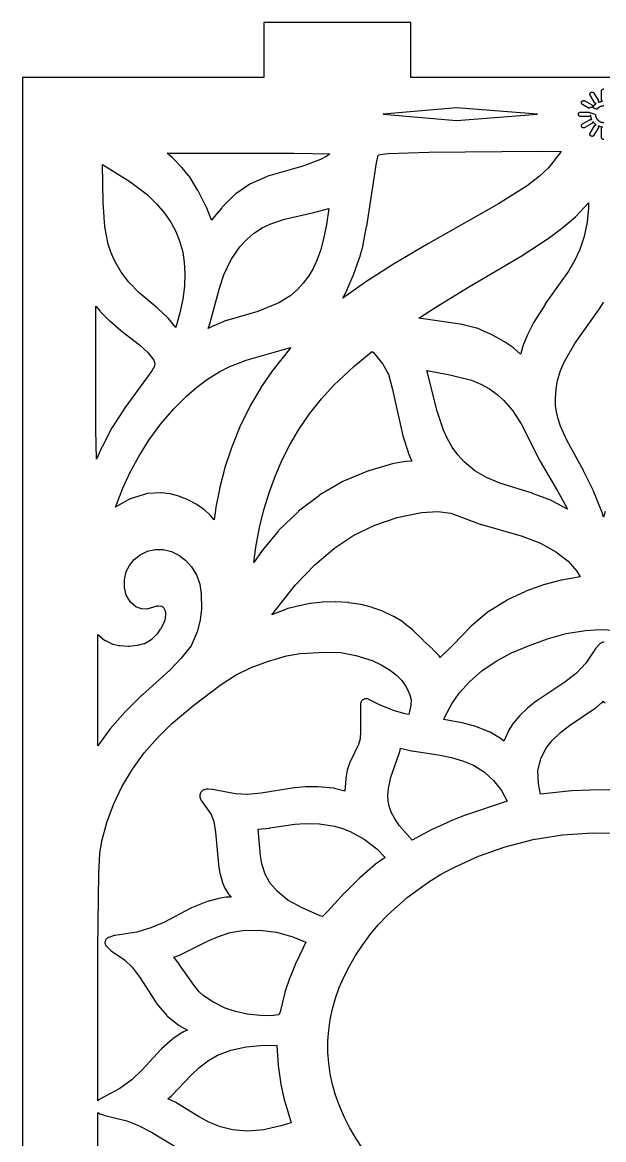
# Model space of a CAD drawing. Header units: millimetres. Extents: x 10 to 410, y 18 to 283.
# Drawn here: x 148 to 179.6, y 86.2 to 147 of the extents above; entities that cross this region are included whole.
import ezdxf

# ---------------------------------------------------------------- set-up
doc = ezdxf.new("R2010")
doc.units = ezdxf.units.MM
doc.layers.add('CUT', color=1, linetype='Continuous')
doc.layers.add('ENGRAVE', color=5, linetype='Continuous')

msp = doc.modelspace()

# ---------------------------------------------------------------- linework, layer by layer
at = {"layer": 'CUT'}
for points in [[(190.134, 147), (190.134, 144), (169.134, 144), (169.134, 147), (161.134, 147), (161.134, 144), (148, 144), (148, 24), (161.134, 24), (161.134, 21), (169.134, 21), (169.134, 24), (190.134, 24), (190.134, 21), (198.134, 21), (198.134, 24), (211.2679, 24), (211.2679, 144), (198.134, 144), (198.134, 147)], [(157.059, 138.6431), (156.6874, 139.0993), (156.6668, 139.1225), (156.178, 139.625), (156.1553, 139.6462), (155.8738, 139.8853), (162.7702, 139.8759), (164.7355, 139.8412), (164.5625, 139.7157), (164.2195, 139.5306), (163.2582, 139.1691), (161.3504, 138.6248), (161.3185, 138.6132), (160.4226, 138.2175), (160.3996, 138.206), (160.3774, 138.1921), (159.61, 137.6588), (159.5882, 137.642), (159.5675, 137.623), (158.8781, 136.933), (158.8575, 136.9104), (158.3524, 136.3078), (158.3334, 136.2832), (158.299, 136.2345), (158.2959, 136.2456), (158.2832, 136.2804), (158.0166, 136.931), (158.0007, 136.9656), (157.565, 137.8213), (157.5485, 137.8509), (157.0893, 138.6003)], [(167.3834, 139.7805), (167.4791, 139.8146), (167.9018, 139.861), (170.1189, 139.9277), (176.0653, 139.9917), (177.3219, 139.9742), (176.633, 139.0858), (176.1328, 138.6065), (175.47, 138.096), (173.91, 137.1136), (170.1111, 134.9644), (170.1067, 134.9618), (168.1977, 133.8349), (168.1893, 133.8296), (166.6304, 132.833), (166.6185, 132.825), (165.4403, 131.9858), (165.6029, 132.2935), (165.6176, 132.324), (166.0097, 133.2214), (166.0226, 133.2541), (166.3505, 134.1835), (166.3619, 134.2196), (166.5393, 134.8744), (166.5481, 134.9125), (166.7353, 135.8801), (166.739, 135.9017), (167.2643, 139.3468), (167.3656, 139.7527)], [(154.7989, 137.6225), (155.3018, 137.1245), (155.747, 136.6006), (156.0948, 136.0893), (156.35, 135.6109), (156.5694, 135.0616), (156.7248, 134.4881), (156.8111, 133.9458), (156.8472, 133.3132), (156.8202, 132.6445), (156.7287, 131.9359), (156.5713, 131.1851), (156.3499, 130.3988), (155.9538, 130.8761), (155.9267, 130.9053), (155.3597, 131.4477), (155.3415, 131.4639), (154.3522, 132.2751), (153.7918, 132.8508), (153.3758, 133.4011), (153.0166, 134.0385), (152.8235, 134.4849), (152.678, 134.9225), (152.4971, 135.87), (152.4036, 137.1987), (152.3578, 139.268), (153.8482, 138.3433)], [(158.9713, 133.2527), (159.3618, 134.0956), (159.8375, 134.782), (160.2074, 135.1786), (160.5879, 135.5016), (161.0564, 135.8087), (161.5149, 136.0351), (162.2644, 136.2884), (163.8551, 136.6503), (163.8651, 136.6529), (164.6764, 136.8751), (164.5508, 135.9995), (164.3908, 135.21), (164.22, 134.5851), (164.0214, 134.0347), (163.8173, 133.5966), (163.5846, 133.2006), (163.2851, 132.796), (162.9772, 132.4599), (162.6072, 132.126), (161.961, 131.7312), (160.8113, 131.268), (159.1226, 130.7725), (159.0991, 130.7642), (158.4208, 130.4879), (158.403, 130.4799), (158.1198, 130.3384), (158.215, 130.6479), (158.2195, 130.6637), (158.7293, 132.5294)], [(175.2465, 134.3422), (176.6661, 135.2724), (176.681, 135.2827), (177.4186, 135.835), (177.434, 135.8473), (178.0976, 136.4142), (178.1236, 136.439), (178.8121, 137.1721), (178.8101, 136.9103), (178.7403, 136.1216), (178.5799, 135.3342), (178.3444, 134.6336), (178.0733, 134.0466), (177.7293, 133.4499), (176.4599, 131.67), (176.446, 131.6492), (175.8362, 130.6714), (175.819, 130.6412), (175.4854, 129.9951), (175.4681, 129.9575), (175.2558, 129.4368), (175.237, 129.3812), (175.1252, 128.9769), (175.1176, 128.9446), (174.7565, 129.2553), (174.7312, 129.275), (174.233, 129.6185), (174.2096, 129.6332), (173.5027, 130.0235), (173.4788, 130.0352), (172.746, 130.3474), (172.7085, 130.36), (171.8416, 130.5727), (171.8185, 130.5772), (169.5771, 130.8924), (170.4984, 131.5056), (172.3261, 132.6269), (175.2349, 134.3351)], [(152.3276, 123.8765), (152.0286, 123.2316), (152.0044, 124.8342), (152, 131.5474), (152.2191, 131.2895), (152.2382, 131.2689), (152.7472, 130.7593), (152.7638, 130.7438), (153.3439, 130.2393), (153.3587, 130.2272), (154.3751, 129.4488), (154.8498, 129.0109), (155.1482, 128.6029), (155.1899, 128.4919), (155.2055, 128.3853), (155.1862, 128.2853), (155.0422, 128.0277), (153.6272, 126.0964), (153.6127, 126.0751), (152.8959, 124.9504), (152.8786, 124.9205), (152.3381, 123.8976)], [(158.7394, 127.9939), (159.2882, 128.2752), (160.1858, 128.6092), (162.4668, 129.2561), (162.4845, 129.2618), (162.6022, 129.3051), (161.6255, 128.0729), (161.6083, 128.0492), (160.9864, 127.1299), (160.972, 127.1071), (160.4177, 126.1596), (160.4035, 126.1332), (159.8885, 125.096), (159.8747, 125.0654), (159.4091, 123.9287), (159.3968, 123.8954), (159.0091, 122.7115), (158.9987, 122.6752), (158.7366, 121.62), (158.7309, 121.5948), (158.5372, 120.6152), (158.5329, 120.5903), (158.4322, 119.9204), (158.2453, 120.1561), (158.2256, 120.1789), (158.2045, 120.1994), (157.8951, 120.4748), (157.8666, 120.4973), (157.5138, 120.7425), (157.4866, 120.7593), (157.0441, 120.9968), (157.017, 121.0094), (156.548, 121.1948), (156.5208, 121.2038), (156.0417, 121.3307), (156.014, 121.3363), (155.5991, 121.394), (155.5546, 121.3958), (154.8176, 121.3533), (154.789, 121.3499), (154.7608, 121.3428), (153.8741, 121.0624), (153.85, 121.0534), (153.8267, 121.0419), (153.1224, 120.6485), (153.0849, 120.6234), (153.0697, 120.6115), (153.4647, 121.6411), (153.8668, 122.5132), (154.3328, 123.3686), (154.8917, 124.2513), (155.5429, 125.1388), (156.2402, 125.9571), (156.9263, 126.6494), (157.4955, 127.1448), (158.0709, 127.5742)], [(168.8715, 123.093), (168.2208, 122.9856), (168.1944, 122.9798), (166.8558, 122.5968), (166.8283, 122.5871), (165.4746, 122.0187), (165.444, 122.0033), (164.1924, 121.2733), (164.163, 121.2538), (163.0302, 120.3896), (163.0015, 120.3647), (161.9667, 119.3573), (161.9408, 119.3292), (161.0756, 118.2783), (161.0583, 118.2557), (160.5982, 117.6025), (160.7125, 118.4245), (160.9132, 119.4974), (161.1461, 120.4606), (161.4437, 121.448), (161.7686, 122.3349), (162.1387, 123.1874), (162.5545, 124.0061), (163.0495, 124.8443), (163.6349, 125.6967), (164.2822, 126.5106), (164.958, 127.252), (166.034, 128.2737), (166.9769, 129.0529), (167.0346, 129.0808), (167.1118, 129.022), (167.614, 128.3958), (167.9235, 127.8424), (168.1501, 127.0105), (168.7035, 124.4883), (168.7172, 124.4382), (168.9891, 123.6052), (169.0023, 123.5697), (169.1915, 123.1127), (168.8958, 123.0957)], [(175.1393, 125.1513), (176.1463, 123.1596), (176.1604, 123.1339), (177.149, 121.4678), (177.6192, 120.6116), (177.6671, 120.5086), (176.8171, 120.9528), (176.7908, 120.9647), (175.7645, 121.3611), (175.7488, 121.3666), (173.9877, 121.9122), (173.2515, 122.2184), (172.6222, 122.5903), (172.0482, 123.0811), (171.7009, 123.4661), (171.3977, 123.8803), (171.1332, 124.3386), (170.9224, 124.8015), (170.5722, 125.8384), (170.0504, 127.918), (170.0437, 127.9424), (170.0134, 128.0423), (171.2709, 127.8206), (172.434, 127.5152), (172.9506, 127.3028), (173.4199, 127.0471), (173.8449, 126.7455), (174.1899, 126.436), (174.6878, 125.8549)], [(165.013, 118.398), (166.0443, 119.0774), (167.1792, 119.6346), (168.3893, 120.0446), (169.7272, 120.323), (170.6143, 120.3765), (171.3092, 120.2792), (172.9106, 119.69), (172.9276, 119.6845), (175.198, 119.0338), (176.1916, 118.6471), (177.0406, 118.1869), (177.7004, 117.6688), (178.1755, 117.12), (178.3565, 116.8168), (177.3479, 116.6442), (177.3284, 116.64), (176.4335, 116.4072), (176.4119, 116.4006), (175.3976, 116.0323), (175.3755, 116.023), (174.4019, 115.5607), (174.3751, 115.5461), (173.2922, 114.8716), (173.2561, 114.845), (172.4217, 114.1296), (172.3935, 114.1024), (171.4514, 113.114), (171.4252, 113.0911), (170.7439, 112.4222), (170.6766, 112.5122), (170.6562, 112.5367), (170.3465, 112.8709), (170.3193, 112.8969), (169.8365, 113.3421), (169.8151, 113.3651), (169.2586, 113.9102), (169.2359, 113.9305), (168.7315, 114.338), (168.7006, 114.3599), (168.2206, 114.6538), (168.1953, 114.6675), (167.6325, 114.9339), (167.61, 114.9432), (167.0717, 115.1369), (167.0505, 115.1434), (166.434, 115.3031), (166.4129, 115.3076), (165.776, 115.411), (165.7548, 115.4135), (165.0431, 115.462), (165.0226, 115.4627), (164.3605, 115.448), (164.3413, 115.4468), (163.6753, 115.3754), (163.6482, 115.371), (162.4451, 115.0953), (162.4104, 115.0846), (161.5739, 114.7546), (162.8658, 116.3779), (163.9161, 117.4721)], [(153.5509, 116.6759), (153.657, 117.0999), (153.8269, 117.4377), (154.0919, 117.7704), (154.4092, 118.0244), (154.8174, 118.2168), (155.2113, 118.3015), (155.6699, 118.2973), (156.1253, 118.1888), (156.5114, 118.0059), (156.9055, 117.7061), (157.2076, 117.3583), (157.4883, 116.883), (157.6568, 116.4279), (157.7392, 115.8917), (157.7504, 115.07), (157.6767, 114.4576), (157.5156, 113.8309), (157.182, 113.0645), (156.6513, 112.3891), (156.0229, 111.7432), (154.5354, 110.4032), (154.5255, 110.3938), (153.608, 109.4901), (153.5934, 109.4746), (152.7768, 108.548), (152.7597, 108.5268), (152.1006, 107.6267), (152.1006, 113.6721), (152.4713, 113.3756), (152.494, 113.3591), (152.5176, 113.3454), (152.8895, 113.1673), (152.9113, 113.16), (152.9337, 113.1544), (153.2574, 113.0853), (153.2812, 113.0811), (153.3053, 113.0788), (153.7672, 113.0524), (153.8121, 113.0529), (154.241, 113.0895), (154.2665, 113.0927), (154.2916, 113.0979), (154.6332, 113.1843), (154.6599, 113.1922), (154.6857, 113.2026), (155.0411, 113.4256), (155.0661, 113.4434), (155.0898, 113.4639), (155.3066, 113.6732), (155.3275, 113.6952), (155.347, 113.7198), (155.5261, 113.965), (155.5482, 113.9986), (155.5674, 114.0354), (155.7456, 114.4165), (155.7592, 114.4488), (155.7707, 114.4825), (155.7799, 114.5177), (155.7869, 114.5537), (155.7914, 114.5906), (155.805, 114.7451), (155.8073, 114.7867), (155.8064, 114.8283), (155.8024, 114.8696), (155.7955, 114.9101), (155.7857, 114.9494), (155.773, 114.9872), (155.7576, 115.0232), (155.7396, 115.0569), (155.7194, 115.0881), (155.6969, 115.1164), (155.6724, 115.1414), (155.6462, 115.163), (155.6187, 115.1811), (155.5898, 115.1953), (155.5602, 115.2057), (155.5299, 115.2118), (155.4088, 115.2284), (155.3763, 115.2304), (155.3438, 115.228), (155.3118, 115.2208), (154.7756, 115.0611), (154.4912, 115.0699), (154.1689, 115.1937), (153.8817, 115.4447), (153.6568, 115.8262), (153.5515, 116.2307)], [(165.8427, 106.762), (165.6958, 106.3453), (165.6884, 106.3212), (165.6831, 106.2967), (165.6086, 105.8569), (165.6052, 105.8287), (165.5571, 105.1498), (164.9848, 105.3037), (164.959, 105.3095), (164.9327, 105.3131), (164.0732, 105.3948), (164.0384, 105.3962), (163.43, 105.387), (163.409, 105.386), (162.8241, 105.3383), (162.7985, 105.3352), (160.992, 105.0386), (160.2468, 104.9737), (159.5942, 105.0026), (158.3547, 105.2348), (158.3268, 105.2387), (158.1088, 105.2597), (158.0768, 105.2612), (158.0447, 105.2594), (158.013, 105.2544), (157.9231, 105.2354), (157.8942, 105.2279), (157.8663, 105.2177), (157.8395, 105.205), (157.814, 105.1896), (157.7904, 105.1722), (157.7684, 105.1525), (157.7485, 105.1307), (157.7309, 105.1073), (157.7157, 105.0823), (157.7031, 105.056), (157.6804, 105.0022), (157.6705, 104.9751), (157.6633, 104.9471), (157.6589, 104.9186), (157.6574, 104.8898), (157.6586, 104.8609), (157.6628, 104.8324), (157.6697, 104.8043), (157.6793, 104.7771), (157.7168, 104.6859), (157.7311, 104.6559), (157.7487, 104.6276), (158.2742, 103.8809), (158.4169, 103.5093), (158.5167, 102.913), (158.6655, 101.1614), (158.6691, 101.1346), (158.7528, 100.6671), (158.7592, 100.639), (158.8706, 100.2447), (158.8823, 100.2113), (159.0084, 99.9096), (159.0266, 99.8731), (159.2033, 99.5741), (159.2178, 99.5516), (159.2345, 99.5306), (159.356, 99.3899), (159.127, 99.3798), (159.0859, 99.3754), (158.6663, 99.3017), (158.6399, 99.2959), (158.1514, 99.1661), (158.1186, 99.1554), (157.2089, 98.8029), (157.1762, 98.7881), (155.7274, 98.0255), (154.991, 97.7107), (154.2262, 97.4854), (153.0543, 97.3026), (153.0294, 97.2977), (153.005, 97.2908), (152.7065, 97.1934), (152.6784, 97.1827), (152.6516, 97.1694), (152.6261, 97.1536), (152.6024, 97.1355), (152.5806, 97.1153), (152.561, 97.093), (152.5437, 97.069), (152.529, 97.0434), (152.5167, 97.0167), (152.5073, 96.9888), (152.5006, 96.9602), (152.497, 96.931), (152.4962, 96.9018), (152.4984, 96.8725), (152.5035, 96.8436), (152.5116, 96.8153), (152.5224, 96.7879), (152.5358, 96.7617), (152.5519, 96.7368), (152.5703, 96.7137), (152.591, 96.6923), (152.8034, 96.4941), (152.8377, 96.4663), (153.5613, 95.9635), (153.9677, 95.5628), (154.4055, 94.9844), (155.2821, 93.6275), (155.3055, 93.5961), (155.8696, 92.9315), (155.8893, 92.9104), (155.911, 92.8912), (156.4812, 92.4328), (156.503, 92.4169), (156.526, 92.4029), (156.9877, 92.1494), (156.7746, 92.052), (156.7542, 92.0417), (156.7346, 92.03), (156.2081, 91.6881), (156.189, 91.6747), (156.1712, 91.6599), (155.5743, 91.1288), (155.5516, 91.1064), (154.5219, 89.9753), (153.9745, 89.4558), (153.3106, 88.9751), (152.2188, 88.3916), (152.1901, 88.3742), (152.1636, 88.354), (152.1039, 88.3028), (152.1149, 96.6069), (152.1621, 100.6883), (152.2166, 101.7552), (152.3313, 102.4299), (152.5985, 103.4426), (152.9614, 104.4296), (153.418, 105.3871), (153.9938, 106.3532), (154.6354, 107.2376), (155.3641, 108.0798), (156.1225, 108.8219), (157.325, 109.8236), (158.773, 110.9296), (159.5985, 111.4593), (160.4547, 111.8749), (161.3992, 112.2362), (162.3704, 112.5147), (163.1258, 112.6484), (164.4806, 112.7132), (165.327, 112.6947), (166.1535, 112.5351), (167.0394, 112.2637), (167.526, 112.0334), (168.0428, 111.7187), (168.356, 111.4738), (168.6533, 111.1691), (168.9124, 110.7995), (169.0948, 110.3996), (169.1609, 110.13), (169.1421, 109.8386), (169.0298, 109.3256), (168.8372, 109.354), (168.2565, 109.529), (167.4631, 109.8413), (166.8563, 110.1493), (166.8289, 110.1615), (166.8004, 110.1711), (166.7711, 110.178), (166.7412, 110.1821), (166.7112, 110.1832), (166.6811, 110.1815), (166.6514, 110.177), (166.6222, 110.1697), (166.5939, 110.1597), (166.5668, 110.147), (166.541, 110.1318), (166.5169, 110.1142), (166.4946, 110.0945), (166.4745, 110.0726), (166.4566, 110.0491), (166.4412, 110.0239), (166.4284, 109.9973), (166.4183, 109.9697), (166.411, 109.9412), (166.4067, 109.9123), (166.4052, 109.883), (166.4061, 108.4052), (166.3758, 107.9975), (166.2862, 107.6904), (165.855, 106.7916)], [(171.3548, 106.9801), (171.9998, 106.7918), (172.5539, 106.5585), (173.147, 106.1933), (173.645, 105.74), (174.0728, 105.1806), (174.3916, 104.6105), (172.1184, 103.8521), (172.1, 103.8453), (171.2731, 103.5107), (171.2604, 103.5053), (170.3435, 103.086), (170.3274, 103.0782), (169.2056, 102.4851), (168.5187, 103.2638), (168.2632, 103.6445), (168.0761, 104.0152), (167.9652, 104.3422), (167.9092, 104.6337), (167.8915, 104.9346), (167.9168, 105.2905), (168.0565, 105.9147), (168.526, 107.2621), (168.5346, 107.2916), (168.5807, 107.4885), (169.1808, 107.3442), (169.2068, 107.3392), (170.7436, 107.1035)], [(161.4731, 100.1566), (161.2104, 100.6381), (161.0379, 101.1957), (160.9687, 101.6356), (160.8385, 103.0866), (161.4568, 103.145), (161.4742, 103.1472), (162.8215, 103.3497), (163.3729, 103.3976), (164.174, 103.3804), (164.9906, 103.2457), (165.4215, 103.1204), (165.8367, 102.9592), (166.5944, 102.5476), (167.2884, 102.0076), (167.7359, 101.541), (167.2185, 101.1713), (167.1953, 101.1529), (166.3644, 100.4286), (166.3508, 100.4159), (165.5448, 99.6215), (165.5328, 99.6088), (164.6328, 98.6138), (164.3404, 98.3247), (164.1983, 98.3647), (163.2566, 98.7813), (162.4476, 99.2255), (161.8765, 99.685)], [(161.524, 92.9293), (160.9429, 92.9429), (160.2375, 93.0201), (159.5929, 93.1515), (159.0358, 93.3456), (158.3641, 93.6807), (157.8433, 94.0305), (157.6212, 94.2349), (157.3421, 94.5708), (156.5247, 95.7576), (156.5152, 95.7706), (156.2467, 96.1189), (156.5987, 96.2517), (156.6281, 96.2646), (158.0671, 96.9843), (158.672, 97.2484), (159.3133, 97.4516), (159.996, 97.5665), (160.9292, 97.5883), (161.8224, 97.473), (162.7275, 97.2192), (163.4213, 96.9279), (162.913, 95.8609), (162.9068, 95.8469), (162.5691, 95.0325), (162.5623, 95.0144), (162.2907, 94.215), (162.2838, 94.1912), (162.0225, 93.1388), (161.9565, 92.9778), (161.9415, 92.9725)], [(157.5816, 87.4378), (156.349, 88.1991), (156.3154, 88.2171), (155.9141, 88.4014), (156.1135, 88.5666), (156.1406, 88.5919), (157.1886, 89.6995), (157.6002, 90.0898), (158.125, 90.4943), (158.6147, 90.7759), (159.3413, 91.0533), (160.1879, 91.2378), (161.1661, 91.3246), (161.8447, 91.309), (161.9149, 90.2338), (161.9172, 90.2116), (162.0605, 89.2092), (162.0649, 89.1852), (162.2734, 88.2755), (162.2788, 88.2551), (162.6321, 87.1007), (162.6169, 87.0941), (162.141, 86.944), (161.1462, 86.7137), (160.2598, 86.6502), (159.4337, 86.7207), (158.7912, 86.8796), (158.1442, 87.1375)]]:
    msp.add_lwpolyline(points, close=True, dxfattribs=at)
for points in [[(179.7131, 120.3686), (179.6248, 120.0675), (179.5738, 120.2558), (179.565, 120.2849), (179.5547, 120.3129), (179.086, 121.4737), (179.0729, 121.5032), (178.5424, 122.5937), (178.5331, 122.6118), (177.6529, 124.2289), (177.2899, 125.026), (177.1525, 125.4266), (177.0649, 125.7929), (177.0186, 126.146), (177.0068, 126.511), (177.0412, 127.0475), (177.1255, 127.5131), (177.2877, 128.0409), (177.5043, 128.5412), (178.0656, 129.5143), (179.3603, 131.3299), (179.3724, 131.3478), (179.6297, 131.7533), (179.6304, 131.7545), (179.6465, 131.7252)], [(179.6587, 113.2523), (179.6285, 113.255), (179.5983, 113.2539), (179.5682, 113.2486), (179.5388, 113.2395), (179.5101, 113.2264), (179.4825, 113.2096), (179.4562, 113.194), (179.4315, 113.1769), (179.4087, 113.1575), (179.388, 113.1362), (179.2375, 112.965), (179.2134, 112.9338), (178.6698, 112.123), (178.1593, 111.5824), (177.5237, 111.0816), (175.9996, 110.0771), (175.9762, 110.0602), (175.4829, 109.6641), (175.4629, 109.6466), (175.0878, 109.2879), (175.0669, 109.2657), (174.7584, 108.9048), (174.737, 108.8766), (174.492, 108.5104), (174.4785, 108.4882), (174.467, 108.4649), (174.2067, 107.8736), (174.0059, 108.0277), (173.9748, 108.0486), (173.4528, 108.3567), (173.4323, 108.3678), (173.411, 108.3773), (172.7102, 108.66), (172.675, 108.6718), (171.9396, 108.8718), (171.9115, 108.878), (170.9407, 109.0488), (170.9977, 109.193), (171.3792, 109.9073), (171.7702, 110.4795), (172.3253, 111.1074), (173.0065, 111.704), (173.777, 112.2311), (174.6266, 112.6852), (175.5441, 113.0624), (176.5695, 113.4384), (177.5912, 113.7301), (178.6485, 113.9007), (179.4534, 113.9458), (180.2676, 113.9186)], [(179.964, 105.2163), (178.9084, 105.2128), (178.8963, 105.2126), (177.9068, 105.1714), (177.8856, 105.1698), (176.1972, 104.9861), (176.0813, 105.5671), (176.0462, 106.2831), (176.2116, 106.9188), (176.4937, 107.479), (176.8132, 107.8961), (177.2778, 108.3441), (177.7747, 108.7242), (179.1757, 109.6695), (179.2012, 109.6888), (179.5158, 109.9525), (179.5324, 109.9675), (179.548, 109.9837), (179.6132, 110.0572), (179.7106, 109.9536)], [(166.5379, 85.6843), (166.1488, 86.2573), (165.8044, 86.839), (165.5237, 87.3914), (165.2545, 88.0168), (165.0477, 88.598), (164.882, 89.1805), (164.7573, 89.7636), (164.6735, 90.3467), (164.6306, 90.9295), (164.6299, 91.558), (164.6716, 92.1399), (164.7542, 92.7214), (164.8777, 93.3018), (165.0421, 93.8809), (165.2478, 94.4582), (165.4947, 95.0337), (165.796, 95.6321), (166.1323, 96.2121), (166.5023, 96.7723), (166.9355, 97.3513), (167.3718, 97.8692), (167.8707, 98.3984), (168.9364, 99.3568), (170.1163, 100.2141), (170.7631, 100.6129), (171.4363, 100.9825), (172.8159, 101.6156), (174.2739, 102.128), (175.8026, 102.5154), (177.3912, 102.7714), (179.0288, 102.8904), (180.6668, 102.8687)], [(152.1254, 80.1768), (152.1028, 87.5009), (152.103, 87.6598), (152.1576, 87.6229), (152.1807, 87.6088), (152.2049, 87.5966), (152.2301, 87.5867), (152.4533, 87.5094), (152.4806, 87.5013), (153.6916, 87.2015), (154.3216, 86.9559), (155.0344, 86.5839), (156.5864, 85.6412)]]:
    msp.add_lwpolyline(points, dxfattribs=at)
at = {"layer": 'ENGRAVE'}
for points in [[(179.6427, 142.4474), (179.6339, 142.4475), (179.6252, 142.4474), (179.6164, 142.4471), (179.6076, 142.4467), (179.5989, 142.4461), (179.5901, 142.4453), (179.5814, 142.4443), (179.5726, 142.4432), (179.5639, 142.4419), (179.5553, 142.4405), (179.5467, 142.4389), (179.5381, 142.437), (179.5295, 142.4351), (179.521, 142.433), (179.5125, 142.4307), (179.5041, 142.4282), (179.4957, 142.4256), (179.4873, 142.4227), (179.479, 142.4198), (179.4708, 142.4167), (179.4628, 142.4134), (179.4547, 142.41), (179.4466, 142.4063), (179.4387, 142.4026), (179.4308, 142.3987), (179.423, 142.3946), (179.4154, 142.3905), (179.4077, 142.3861), (179.4001, 142.3815), (179.3927, 142.3769), (179.3854, 142.3721), (179.3781, 142.3671), (179.3709, 142.362), (179.3639, 142.3568), (179.357, 142.3514), (179.3501, 142.3459), (179.3434, 142.3403), (179.3367, 142.3344), (179.3302, 142.3286), (179.3239, 142.3226), (179.3176, 142.3164), (179.3113, 142.3101), (179.3053, 142.3037), (179.2995, 142.2972), (179.2937, 142.2906), (179.288, 142.2838), (179.2825, 142.277), (179.2785, 142.2717), (179.2677, 142.277), (179.2539, 142.2821), (179.0046, 142.3609), (178.9903, 142.3647), (178.9757, 142.3671), (178.9609, 142.368), (178.9461, 142.3674), (178.9315, 142.3654), (178.9171, 142.362), (178.903, 142.3572), (178.8896, 142.351), (178.8768, 142.3435), (178.8648, 142.3348), (178.8537, 142.3251), (178.8471, 142.3179), (178.4863, 142.5261), (178.4836, 142.5278), (178.4791, 142.5307), (178.4742, 142.5343), (178.4699, 142.5376), (178.4652, 142.5417), (178.4614, 142.5455), (178.4572, 142.55), (178.4536, 142.5542), (178.4499, 142.5589), (178.4468, 142.5634), (178.4435, 142.5687), (178.4409, 142.5735), (178.4381, 142.579), (178.436, 142.5839), (178.4338, 142.5898), (178.4321, 142.595), (178.4305, 142.601), (178.4294, 142.6064), (178.4284, 142.6122), (178.4278, 142.6175), (178.4274, 142.624), (178.4273, 142.6294), (178.4275, 142.6352), (178.4279, 142.6406), (178.4288, 142.647), (178.4297, 142.6523), (178.4311, 142.6582), (178.4326, 142.6635), (178.4346, 142.6695), (178.4367, 142.6745), (178.4391, 142.6799), (178.4415, 142.6847), (178.4447, 142.6902), (178.4477, 142.6948), (178.4511, 142.6996), (178.4545, 142.7039), (178.4588, 142.7088), (178.4626, 142.7127), (178.467, 142.7168), (178.4711, 142.7203), (178.476, 142.724), (178.4805, 142.7271), (178.4856, 142.7303), (178.4903, 142.7329), (178.496, 142.7358), (178.501, 142.7379), (178.5067, 142.7401), (178.5118, 142.7417), (178.5177, 142.7433), (178.523, 142.7445), (178.5294, 142.7455), (178.5348, 142.7461), (178.5406, 142.7465), (178.546, 142.7466), (178.5524, 142.7464), (178.5579, 142.7459), (178.5637, 142.7451), (178.569, 142.7442), (178.5754, 142.7427), (178.5806, 142.7412), (178.5863, 142.7393), (178.5913, 142.7373), (178.597, 142.7347), (178.6019, 142.7322), (178.6045, 142.7308), (178.9964, 142.5045), (178.999, 142.5029), (179.0036, 142.4999), (179.0085, 142.4964), (179.0128, 142.493), (179.0173, 142.4891), (179.0212, 142.4853), (179.0257, 142.4805), (179.0292, 142.4764), (179.0328, 142.4718), (179.0359, 142.4673), (179.0392, 142.4619), (179.0418, 142.4572), (179.0445, 142.4517), (179.0467, 142.4467), (179.0489, 142.4409), (179.0506, 142.4357), (179.0521, 142.4299), (179.0533, 142.4246), (179.0543, 142.4182), (179.0549, 142.4128), (179.0551, 142.4093), (179.0597, 142.4157), (179.0603, 142.4166), (179.0611, 142.4176), (179.0612, 142.4177), (179.0679, 142.4268), (179.0684, 142.4275), (179.0692, 142.4285), (179.0695, 142.4288), (179.0764, 142.4378), (179.0772, 142.4389), (179.078, 142.4399), (179.0852, 142.4487), (179.086, 142.4498), (179.0867, 142.4507), (179.094, 142.4594), (179.095, 142.4605), (179.0957, 142.4614), (179.1031, 142.4699), (179.1033, 142.47), (179.1042, 142.471), (179.1049, 142.4719), (179.1125, 142.4803), (179.1129, 142.4807), (179.1138, 142.4817), (179.1143, 142.4822), (179.1221, 142.4905), (179.1221, 142.4905), (179.1231, 142.4915), (179.1238, 142.4922), (179.1317, 142.5003), (179.1328, 142.5014), (179.1337, 142.5023), (179.1417, 142.5101), (179.1424, 142.5108), (179.1434, 142.5118), (179.1435, 142.5118), (179.1517, 142.5196), (179.1523, 142.5201), (179.1533, 142.5211), (179.1537, 142.5215), (179.1622, 142.5291), (179.1623, 142.5293), (179.1633, 142.5301), (179.164, 142.5308), (179.1725, 142.5382), (179.1735, 142.539), (179.1746, 142.54), (179.1833, 142.5472), (179.1834, 142.5474), (179.1845, 142.5482), (179.1852, 142.5488), (179.1941, 142.5559), (179.1946, 142.5564), (179.1957, 142.5572), (179.196, 142.5575), (179.205, 142.5644), (179.2059, 142.5651), (179.2071, 142.566), (179.2162, 142.5727), (179.2169, 142.5733), (179.218, 142.574), (179.2183, 142.5743), (179.2247, 142.5788), (179.2211, 142.579), (179.2157, 142.5796), (179.2093, 142.5807), (179.204, 142.5818), (179.1981, 142.5834), (179.193, 142.5851), (179.1872, 142.5873), (179.1822, 142.5894), (179.1768, 142.5921), (179.172, 142.5948), (179.167, 142.5979), (179.1625, 142.6009), (179.1572, 142.605), (179.1531, 142.6085), (179.1487, 142.6126), (179.145, 142.6165), (179.141, 142.621), (179.1377, 142.6252), (179.1339, 142.6304), (179.1309, 142.635), (179.1294, 142.6376), (178.9031, 143.0295), (178.9016, 143.0323), (178.8991, 143.0371), (178.8967, 143.0425), (178.8947, 143.0475), (178.8927, 143.0536), (178.8911, 143.0588), (178.8897, 143.0649), (178.8888, 143.0702), (178.888, 143.076), (178.8876, 143.0815), (178.8874, 143.0876), (178.8874, 143.093), (178.8879, 143.0994), (178.8885, 143.1048), (178.8895, 143.1109), (178.8907, 143.1163), (178.8922, 143.1221), (178.8939, 143.1273), (178.8961, 143.133), (178.8983, 143.138), (178.901, 143.1435), (178.9036, 143.1483), (178.9067, 143.1532), (178.9098, 143.1577), (178.9138, 143.163), (178.9173, 143.1671), (178.9214, 143.1715), (178.9253, 143.1753), (178.9298, 143.1792), (178.934, 143.1826), (178.9393, 143.1864), (178.9438, 143.1893), (178.9492, 143.1924), (178.9541, 143.1949), (178.9594, 143.1973), (178.9645, 143.1993), (178.9705, 143.2013), (178.9757, 143.2028), (178.9819, 143.2043), (178.9872, 143.2052), (178.993, 143.206), (178.9984, 143.2064), (179.0045, 143.2066), (179.01, 143.2066), (179.0164, 143.2062), (179.0218, 143.2055), (179.0279, 143.2045), (179.0332, 143.2034), (179.039, 143.2018), (179.0441, 143.2001), (179.05, 143.1979), (179.055, 143.1958), (179.0604, 143.1931), (179.0651, 143.1905), (179.0704, 143.1872), (179.0749, 143.1841), (179.0798, 143.1803), (179.0839, 143.1768), (179.0885, 143.1726), (179.0922, 143.1687), (179.0963, 143.164), (179.0997, 143.1598), (179.1033, 143.1547), (179.1062, 143.1502), (179.1078, 143.1476), (179.3341, 142.7557), (179.3355, 142.7531), (179.338, 142.7483), (179.3406, 142.7425), (179.3426, 142.7374), (179.3445, 142.7316), (179.346, 142.7263), (179.3474, 142.7206), (179.3484, 142.7152), (179.3492, 142.7091), (179.3496, 142.7037), (179.3498, 142.6973), (179.3498, 142.6919), (179.3493, 142.6858), (179.3487, 142.6804), (179.3477, 142.6745), (179.3466, 142.6692), (179.345, 142.6631), (179.3433, 142.6579), (179.3411, 142.6521), (179.339, 142.6472), (179.3373, 142.6439), (179.3379, 142.6441), (179.3383, 142.6443), (179.3487, 142.649), (179.3499, 142.6495), (179.3511, 142.6501), (179.3615, 142.6544), (179.3626, 142.6549), (179.3639, 142.6555), (179.3745, 142.6597), (179.3758, 142.6602), (179.3768, 142.6607), (179.3872, 142.6646), (179.3882, 142.665), (179.3898, 142.6656), (179.4005, 142.6694), (179.4014, 142.6697), (179.4027, 142.6701), (179.4029, 142.6702), (179.4136, 142.6738), (179.4145, 142.6741), (179.4158, 142.6745), (179.416, 142.6746), (179.4268, 142.678), (179.428, 142.6783), (179.4293, 142.6787), (179.4402, 142.6819), (179.4413, 142.6822), (179.4426, 142.6826), (179.4428, 142.6826), (179.4537, 142.6856), (179.4548, 142.6859), (179.4561, 142.6863), (179.4672, 142.689), (179.4683, 142.6893), (179.4696, 142.6896), (179.4697, 142.6896), (179.4808, 142.6922), (179.4818, 142.6924), (179.4831, 142.6927), (179.4832, 142.6927), (179.4943, 142.695), (179.4954, 142.6952), (179.4967, 142.6955), (179.4969, 142.6955), (179.508, 142.6976), (179.509, 142.6978), (179.5103, 142.698), (179.5106, 142.6981), (179.5217, 142.6999), (179.523, 142.7002), (179.5243, 142.7004), (179.5356, 142.702), (179.5365, 142.7022), (179.5379, 142.7023), (179.538, 142.7024), (179.5493, 142.7038), (179.5501, 142.704), (179.5515, 142.7041), (179.5519, 142.7041), (179.5631, 142.7054), (179.564, 142.7055), (179.5654, 142.7056), (179.5657, 142.7056), (179.5689, 142.7059), (179.5658, 142.7079), (179.5615, 142.7112), (179.5566, 142.7151), (179.5526, 142.7187), (179.5483, 142.7231), (179.5446, 142.7271), (179.5406, 142.7321), (179.5374, 142.7365), (179.5341, 142.7414), (179.5313, 142.746), (179.5285, 142.7513), (179.5261, 142.7562), (179.5237, 142.762), (179.5219, 142.7671), (179.52, 142.7733), (179.5187, 142.7785), (179.5176, 142.7843), (179.5168, 142.7897), (179.5161, 142.7961), (179.5159, 142.8015), (179.5158, 142.8044), (179.5158, 143.2569), (179.5159, 143.2598), (179.5161, 143.2653), (179.5168, 143.2717), (179.5176, 143.277), (179.5187, 143.2828), (179.52, 143.2881), (179.5219, 143.2943), (179.5237, 143.2994), (179.5261, 143.3051), (179.5285, 143.31), (179.5313, 143.3153), (179.5341, 143.32), (179.5374, 143.3249), (179.5406, 143.3292), (179.5446, 143.3342), (179.5483, 143.3383), (179.5526, 143.3426), (179.5566, 143.3462), (179.5615, 143.3502), (179.5658, 143.3534), (179.571, 143.3569), (179.5757, 143.3597), (179.5808, 143.3624), (179.5857, 143.3648), (179.5918, 143.3673), (179.5969, 143.3691), (179.6025, 143.3708), (179.6078, 143.3721), (179.6141, 143.3734), (179.6195, 143.3741), (179.6253, 143.3747), (179.6308, 143.375), (179.6372, 143.375)], [(179.6372, 140.625), (179.6308, 140.625), (179.6253, 140.6253), (179.6195, 140.6259), (179.6141, 140.6266), (179.6078, 140.6279), (179.6025, 140.6292), (179.5969, 140.6309), (179.5918, 140.6327), (179.5857, 140.6352), (179.5808, 140.6376), (179.5757, 140.6403), (179.571, 140.6431), (179.5658, 140.6466), (179.5615, 140.6498), (179.5566, 140.6538), (179.5526, 140.6574), (179.5483, 140.6617), (179.5446, 140.6658), (179.5406, 140.6708), (179.5374, 140.6751), (179.5341, 140.68), (179.5313, 140.6847), (179.5285, 140.69), (179.5261, 140.6949), (179.5237, 140.7006), (179.5219, 140.7057), (179.52, 140.7119), (179.5187, 140.7172), (179.5176, 140.723), (179.5168, 140.7283), (179.5161, 140.7347), (179.5159, 140.7402), (179.5158, 140.7431), (179.5158, 141.1956), (179.5159, 141.1985), (179.5161, 141.2039), (179.5168, 141.2103), (179.5176, 141.2157), (179.5187, 141.2215), (179.52, 141.2267), (179.5219, 141.2329), (179.5237, 141.238), (179.5261, 141.2438), (179.5285, 141.2487), (179.5313, 141.254), (179.5341, 141.2586), (179.5374, 141.2635), (179.5406, 141.2679), (179.5446, 141.2729), (179.5483, 141.2769), (179.5526, 141.2813), (179.5566, 141.2849), (179.5615, 141.2888), (179.5658, 141.2921), (179.5689, 141.2941), (179.5657, 141.2944), (179.5654, 141.2944), (179.564, 141.2945), (179.5631, 141.2946), (179.5519, 141.2959), (179.5515, 141.2959), (179.5501, 141.296), (179.5493, 141.2962), (179.538, 141.2976), (179.5379, 141.2977), (179.5365, 141.2978), (179.5356, 141.298), (179.5243, 141.2996), (179.523, 141.2998), (179.5217, 141.3001), (179.5106, 141.3019), (179.5103, 141.302), (179.509, 141.3022), (179.508, 141.3024), (179.4969, 141.3045), (179.4967, 141.3045), (179.4954, 141.3048), (179.4943, 141.305), (179.4832, 141.3073), (179.4831, 141.3073), (179.4818, 141.3076), (179.4808, 141.3078), (179.4697, 141.3104), (179.4696, 141.3104), (179.4683, 141.3107), (179.4672, 141.311), (179.4561, 141.3137), (179.4548, 141.3141), (179.4537, 141.3144), (179.4428, 141.3174), (179.4426, 141.3174), (179.4413, 141.3178), (179.4402, 141.3181), (179.4293, 141.3213), (179.428, 141.3217), (179.4268, 141.322), (179.416, 141.3254), (179.4158, 141.3255), (179.4145, 141.3259), (179.4136, 141.3262), (179.4029, 141.3298), (179.4027, 141.3299), (179.4014, 141.3303), (179.4005, 141.3306), (179.3898, 141.3344), (179.3882, 141.335), (179.3872, 141.3354), (179.3768, 141.3393), (179.3758, 141.3398), (179.3745, 141.3403), (179.3639, 141.3445), (179.3626, 141.3451), (179.3615, 141.3456), (179.3511, 141.3499), (179.3499, 141.3505), (179.3487, 141.351), (179.3383, 141.3557), (179.3379, 141.3559), (179.3373, 141.3561), (179.339, 141.3528), (179.3411, 141.3479), (179.3433, 141.3421), (179.345, 141.3369), (179.3466, 141.3308), (179.3477, 141.3255), (179.3487, 141.3196), (179.3493, 141.3142), (179.3498, 141.3081), (179.3498, 141.3027), (179.3496, 141.2963), (179.3492, 141.2909), (179.3484, 141.2848), (179.3474, 141.2794), (179.346, 141.2737), (179.3445, 141.2684), (179.3426, 141.2626), (179.3406, 141.2575), (179.338, 141.2517), (179.3355, 141.2469), (179.3341, 141.2443), (179.1078, 140.8524), (179.1062, 140.8498), (179.1033, 140.8453), (179.0997, 140.8402), (179.0963, 140.836), (179.0922, 140.8313), (179.0885, 140.8274), (179.0839, 140.8232), (179.0798, 140.8197), (179.0749, 140.8159), (179.0704, 140.8128), (179.0651, 140.8095), (179.0604, 140.8069), (179.055, 140.8042), (179.05, 140.8021), (179.0441, 140.7999), (179.039, 140.7982), (179.0332, 140.7966), (179.0279, 140.7955), (179.0218, 140.7945), (179.0164, 140.7938), (179.01, 140.7934), (179.0045, 140.7934), (178.9984, 140.7936), (178.993, 140.794), (178.9872, 140.7948), (178.9819, 140.7957), (178.9757, 140.7972), (178.9705, 140.7987), (178.9645, 140.8007), (178.9594, 140.8027), (178.9541, 140.8051), (178.9492, 140.8076), (178.9438, 140.8107), (178.9393, 140.8136), (178.934, 140.8174), (178.9298, 140.8208), (178.9253, 140.8247), (178.9214, 140.8285), (178.9173, 140.8329), (178.9138, 140.837), (178.9098, 140.8423), (178.9067, 140.8468), (178.9036, 140.8517), (178.901, 140.8565), (178.8983, 140.862), (178.8961, 140.867), (178.8939, 140.8727), (178.8922, 140.8779), (178.8907, 140.8837), (178.8895, 140.8891), (178.8885, 140.8952), (178.8879, 140.9006), (178.8874, 140.907), (178.8874, 140.9124), (178.8876, 140.9185), (178.888, 140.924), (178.8888, 140.9298), (178.8897, 140.9351), (178.8911, 140.9412), (178.8927, 140.9464), (178.8947, 140.9525), (178.8967, 140.9575), (178.8991, 140.9629), (178.9016, 140.9677), (178.9031, 140.9705), (179.1294, 141.3624), (179.1309, 141.365), (179.1339, 141.3696), (179.1377, 141.3748), (179.141, 141.379), (179.145, 141.3835), (179.1487, 141.3874), (179.1531, 141.3915), (179.1572, 141.395), (179.1625, 141.3991), (179.167, 141.4021), (179.172, 141.4052), (179.1768, 141.4079), (179.1822, 141.4106), (179.1872, 141.4127), (179.193, 141.4149), (179.1981, 141.4166), (179.204, 141.4182), (179.2093, 141.4193), (179.2157, 141.4204), (179.2211, 141.421), (179.2247, 141.4212), (179.2183, 141.4257), (179.218, 141.426), (179.2169, 141.4267), (179.2162, 141.4273), (179.207, 141.4341), (179.2059, 141.4349), (179.205, 141.4356), (179.196, 141.4425), (179.1957, 141.4428), (179.1946, 141.4436), (179.1941, 141.4441), (179.1852, 141.4512), (179.1845, 141.4518), (179.1834, 141.4526), (179.1833, 141.4528), (179.1746, 141.46), (179.1735, 141.461), (179.1725, 141.4618), (179.164, 141.4692), (179.1633, 141.4699), (179.1623, 141.4707), (179.1622, 141.4709), (179.1537, 141.4785), (179.1533, 141.4789), (179.1523, 141.4799), (179.1517, 141.4804), (179.1435, 141.4882), (179.1434, 141.4882), (179.1424, 141.4892), (179.1417, 141.4899), (179.1337, 141.4977), (179.1328, 141.4986), (179.1317, 141.4997), (179.1238, 141.5078), (179.1231, 141.5085), (179.1221, 141.5095), (179.1221, 141.5095), (179.1143, 141.5178), (179.1138, 141.5183), (179.1129, 141.5193), (179.1125, 141.5197), (179.1049, 141.5281), (179.1042, 141.529), (179.1033, 141.53), (179.1031, 141.5301), (179.0957, 141.5386), (179.095, 141.5395), (179.094, 141.5406), (179.0867, 141.5493), (179.086, 141.5502), (179.0852, 141.5513), (179.078, 141.5601), (179.0772, 141.5611), (179.0764, 141.5622), (179.0695, 141.5712), (179.0692, 141.5715), (179.0684, 141.5725), (179.0679, 141.5732), (179.0612, 141.5823), (179.0611, 141.5824), (179.0603, 141.5834), (179.0597, 141.5843), (179.0551, 141.5907), (179.0549, 141.5872), (179.0543, 141.5818), (179.0533, 141.5754), (179.0521, 141.5701), (179.0506, 141.5643), (179.0489, 141.5591), (179.0467, 141.5533), (179.0445, 141.5483), (179.0418, 141.5428), (179.0392, 141.5381), (179.0359, 141.5327), (179.0328, 141.5282), (179.0292, 141.5236), (179.0257, 141.5195), (179.0212, 141.5147), (179.0173, 141.5109), (179.0128, 141.507), (179.0085, 141.5036), (179.0036, 141.5001), (178.999, 141.4971), (178.9964, 141.4955), (178.6045, 141.2692), (178.6019, 141.2678), (178.597, 141.2653), (178.5913, 141.2627), (178.5863, 141.2607), (178.5806, 141.2588), (178.5754, 141.2573), (178.569, 141.2558), (178.5637, 141.2549), (178.5579, 141.2541), (178.5524, 141.2536), (178.546, 141.2534), (178.5406, 141.2535), (178.5348, 141.2539), (178.5294, 141.2545), (178.523, 141.2555), (178.5177, 141.2567), (178.5118, 141.2583), (178.5067, 141.2599), (178.501, 141.2621), (178.496, 141.2642), (178.4903, 141.2671), (178.4856, 141.2697), (178.4805, 141.2729), (178.476, 141.276), (178.4711, 141.2797), (178.467, 141.2832), (178.4626, 141.2873), (178.4588, 141.2912), (178.4545, 141.2961), (178.4511, 141.3004), (178.4477, 141.3052), (178.4447, 141.3098), (178.4415, 141.3153), (178.4391, 141.3201), (178.4367, 141.3255), (178.4346, 141.3305), (178.4326, 141.3365), (178.4311, 141.3418), (178.4297, 141.3477), (178.4288, 141.353), (178.4279, 141.3594), (178.4275, 141.3648), (178.4273, 141.3706), (178.4274, 141.376), (178.4278, 141.3825), (178.4284, 141.3878), (178.4294, 141.3936), (178.4305, 141.399), (178.4321, 141.405), (178.4338, 141.4102), (178.436, 141.4161), (178.4381, 141.421), (178.4409, 141.4265), (178.4435, 141.4313), (178.4468, 141.4366), (178.4499, 141.4411), (178.4536, 141.4458), (178.4572, 141.45), (178.4614, 141.4545), (178.4652, 141.4583), (178.4699, 141.4624), (178.4742, 141.4657), (178.4791, 141.4693), (178.4836, 141.4722), (178.4863, 141.4739), (178.8782, 141.7001), (178.8808, 141.7015), (178.8856, 141.704), (178.8915, 141.7066), (178.8965, 141.7086), (178.902, 141.7105), (178.9072, 141.712), (178.9137, 141.7135), (178.919, 141.7145), (178.9248, 141.7152), (178.9302, 141.7157), (178.9366, 141.7159), (178.942, 141.7158), (178.9479, 141.7154), (178.9533, 141.7148), (178.9597, 141.7138), (178.965, 141.7126), (178.9708, 141.711), (178.9759, 141.7094), (178.9818, 141.7072), (178.9868, 141.705), (178.99, 141.7034), (178.99, 141.7034), (178.9896, 141.7044), (178.9849, 141.7148), (178.9847, 141.7153), (178.9842, 141.7165), (178.984, 141.7171), (178.9795, 141.7275), (178.9791, 141.7284), (178.9786, 141.7296), (178.9785, 141.7298), (178.9743, 141.7403), (178.9738, 141.7416), (178.9733, 141.7429), (178.9693, 141.7535), (178.9688, 141.7547), (178.9684, 141.7559), (178.9646, 141.7665), (178.9643, 141.7675), (178.9638, 141.7687), (178.9638, 141.7689), (178.9602, 141.7797), (178.9598, 141.7809), (178.9594, 141.7821), (178.956, 141.7929), (178.9556, 141.7941), (178.9553, 141.7954), (178.9552, 141.7954), (178.952, 141.8064), (178.9517, 141.8074), (178.9514, 141.8087), (178.9484, 141.8196), (178.948, 141.821), (178.9477, 141.8222), (178.9449, 141.8332), (178.9447, 141.8341), (178.9444, 141.8354), (178.9443, 141.8358), (178.9418, 141.8468), (178.9415, 141.8481), (178.9412, 141.8494), (178.9389, 141.8605), (178.9387, 141.8614), (178.9385, 141.8627), (178.9384, 141.8629), (178.9363, 141.874), (178.9361, 141.8752), (178.9359, 141.8767), (178.934, 141.8878), (178.9338, 141.8889), (178.9336, 141.8902), (178.9336, 141.8904), (178.9319, 141.9017), (178.9318, 141.9024), (178.9316, 141.9038), (178.9316, 141.9041), (178.9301, 141.9153), (178.93, 141.9163), (178.9298, 141.9177), (178.9298, 141.9179), (178.9286, 141.9292), (178.9285, 141.93), (178.9284, 141.9313), (178.9283, 141.9318), (178.9281, 141.9349), (178.926, 141.9318), (178.9227, 141.9275), (178.9188, 141.9227), (178.9152, 141.9187), (178.9108, 141.9143), (178.9068, 141.9107), (178.902, 141.9067), (178.8976, 141.9035), (178.8925, 141.9001), (178.8879, 141.8973), (178.8827, 141.8945), (178.8777, 141.8922), (178.8716, 141.8897), (178.8665, 141.8878), (178.861, 141.8862), (178.8558, 141.8848), (178.8493, 141.8836), (178.8439, 141.8828), (178.8381, 141.8822), (178.8327, 141.8819), (178.8295, 141.8819), (178.377, 141.8819), (178.3738, 141.8819), (178.3684, 141.8822), (178.3626, 141.8828), (178.3572, 141.8836), (178.3509, 141.8848), (178.3456, 141.8862), (178.3399, 141.8879), (178.3349, 141.8897), (178.3288, 141.8922), (178.3239, 141.8945), (178.3188, 141.8973), (178.3141, 141.9), (178.3089, 141.9035), (178.3046, 141.9067), (178.2997, 141.9107), (178.2957, 141.9143), (178.2914, 141.9187), (178.2877, 141.9227), (178.2836, 141.9277), (178.2804, 141.932), (178.2771, 141.937), (178.2743, 141.9416), (178.2715, 141.9469), (178.2692, 141.9518), (178.2668, 141.9576), (178.2649, 141.9627), (178.2631, 141.9688), (178.2618, 141.9741), (178.2606, 141.9799), (178.2598, 141.9853), (178.2592, 141.9916), (178.2589, 141.9971), (178.2589, 142.0029), (178.2592, 142.0084), (178.2598, 142.0147), (178.2606, 142.0201), (178.2618, 142.0259), (178.2631, 142.0312), (178.2649, 142.0373), (178.2668, 142.0424), (178.2692, 142.0482), (178.2715, 142.0531), (178.2743, 142.0584), (178.2771, 142.063), (178.2804, 142.068), (178.2836, 142.0723), (178.2877, 142.0773), (178.2914, 142.0813), (178.2957, 142.0857), (178.2997, 142.0893), (178.3046, 142.0933), (178.3089, 142.0965), (178.3141, 142.1), (178.3188, 142.1027), (178.3239, 142.1055), (178.3288, 142.1078), (178.3349, 142.1103), (178.3399, 142.1121), (178.3456, 142.1138), (178.3509, 142.1152), (178.3572, 142.1164), (178.3626, 142.1172), (178.3684, 142.1178), (178.3738, 142.1181), (178.377, 142.1181), (178.8295, 142.1181), (178.8327, 142.1181), (178.8381, 142.1178), (178.8439, 142.1172), (178.8467, 142.1168), (178.8512, 142.1118), (178.8621, 142.1016), (178.8739, 142.0927), (178.8865, 142.0849), (178.8998, 142.0784), (178.9137, 142.0733), (178.9247, 142.0698), (178.926, 142.0682), (178.9281, 142.0651), (178.9283, 142.0682), (178.9284, 142.0686), (179.1629, 141.9945), (179.1772, 141.9907), (179.1866, 141.9892), (179.1868, 141.9824), (179.1872, 141.9736), (179.1878, 141.9649), (179.1887, 141.9562), (179.1896, 141.9474), (179.1907, 141.9387), (179.192, 141.93), (179.1934, 141.9213), (179.1951, 141.9128), (179.1969, 141.9041), (179.1989, 141.8955), (179.201, 141.887), (179.2033, 141.8785), (179.2058, 141.8701), (179.2084, 141.8617), (179.2111, 141.8535), (179.2142, 141.8451), (179.2173, 141.8369), (179.2206, 141.8288), (179.224, 141.8207), (179.2276, 141.8127), (179.2313, 141.8047), (179.2352, 141.7969), (179.2393, 141.7891), (179.2436, 141.7813), (179.2479, 141.7737), (179.2524, 141.7662), (179.2571, 141.7588), (179.2619, 141.7514), (179.2669, 141.7442), (179.272, 141.737), (179.2772, 141.7299), (179.2825, 141.723), (179.288, 141.7162), (179.2937, 141.7094), (179.2995, 141.7028), (179.3053, 141.6963), (179.3113, 141.6899), (179.3176, 141.6836), (179.3239, 141.6774), (179.3302, 141.6714), (179.3367, 141.6656), (179.3434, 141.6597), (179.3501, 141.6541), (179.357, 141.6486), (179.3639, 141.6432), (179.3709, 141.638), (179.3781, 141.6329), (179.3854, 141.6279), (179.3927, 141.6231), (179.4001, 141.6185), (179.4077, 141.6139), (179.4154, 141.6095), (179.423, 141.6054), (179.4308, 141.6013), (179.4387, 141.5974), (179.4466, 141.5937), (179.4547, 141.59), (179.4628, 141.5866), (179.4708, 141.5833), (179.479, 141.5802), (179.4873, 141.5773), (179.4957, 141.5744), (179.5041, 141.5718), (179.5125, 141.5693), (179.521, 141.567), (179.5295, 141.5649), (179.5381, 141.563), (179.5467, 141.5611), (179.5553, 141.5595), (179.5639, 141.5581), (179.5726, 141.5568), (179.5814, 141.5557), (179.5901, 141.5547), (179.5989, 141.5539), (179.6076, 141.5533), (179.6164, 141.5529), (179.6252, 141.5526), (179.6339, 141.5525), (179.6427, 141.5526)]]:
    msp.add_lwpolyline(points, dxfattribs=at)
msp.add_lwpolyline([(176.034, 142), (171.6339, 142.35), (167.6339, 142), (171.6339, 141.65)], close=True, dxfattribs=at)

doc.saveas('drawing.dxf')
